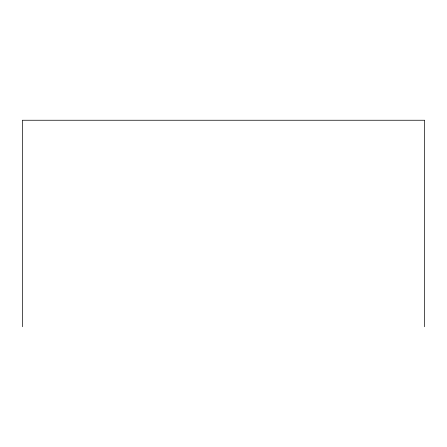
<?xml version="1.0" encoding="UTF-8"?>
<svg xmlns="http://www.w3.org/2000/svg" width="447" height="447" viewBox="0 0 447 447"><rect width="100%" height="100%" fill="white"/><g stroke="black" fill="none" stroke-linecap="round" stroke-linejoin="round"><path stroke-width="0.67" d="M424.65 326.751L424.65 120.249L22.35 120.249L22.35 326.751"/></g></svg>
